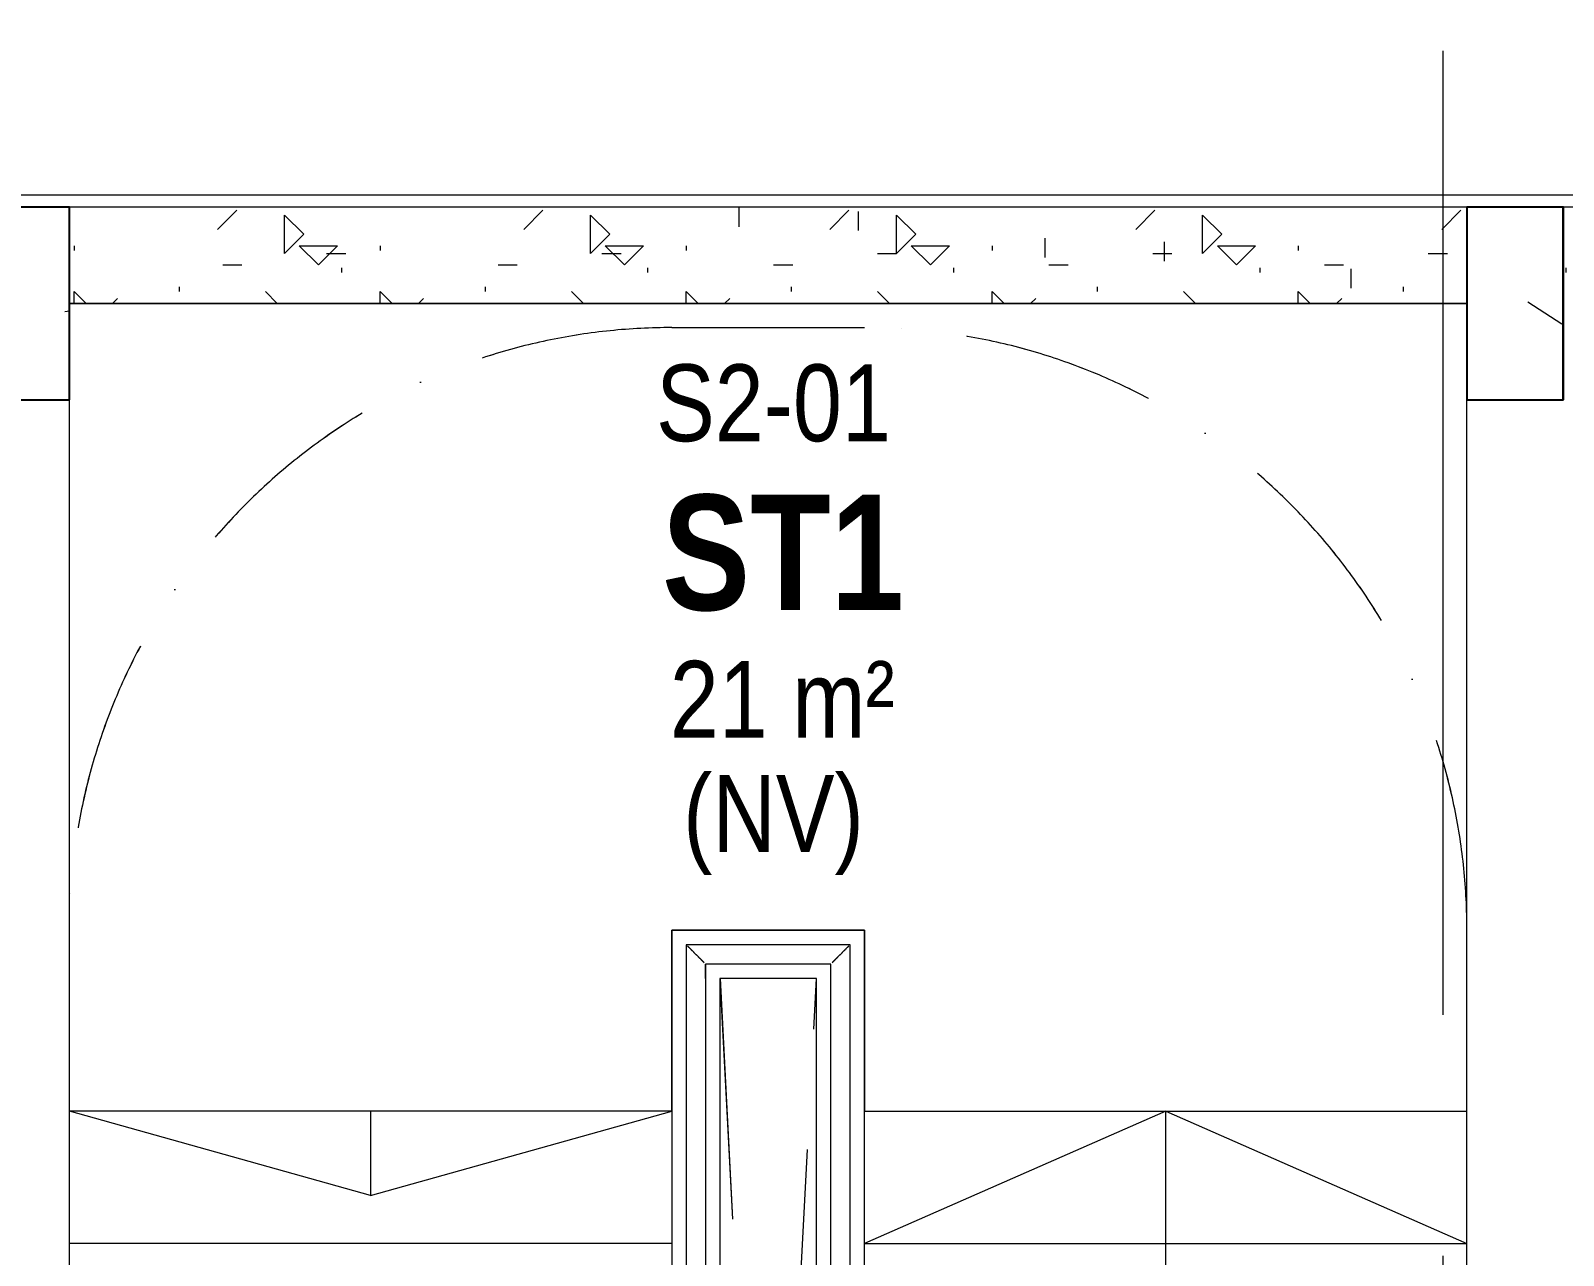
# Model space of a CAD drawing. Header units: millimetres. Extents: x -282761 to 137668, y -273845 to 94451.
# Drawn here: x 100875 to 104056, y -16524 to -13984 of the extents above; entities that cross this region are included whole.
import ezdxf

# ---------------------------------------------------------------- set-up
doc = ezdxf.new("R2010")
doc.units = ezdxf.units.MM
for name, pattern in [('BLK_2 - 1ST__2ND_STOREY_PLAN-archi clean_11 SEPT 2024$0$1599_DB_A_BLK2_HQ_R21-2ND STOREY 20230517--$0$IDA - Hidden 2-1', [750, 500, -250]), ('BLK_2 - 1ST__2ND_STOREY_PLAN-archi clean_11 SEPT 2024$0$1599_DB_A_BLK2_HQ_R21-2ND STOREY 20230517--$0$IDA_Stair Clear', [675, 400, -137.5, 0, -137.5]), ('BLK_2 - 1ST__2ND_STOREY_PLAN-archi clean_11 SEPT 2024$0$IDA - Grid Line', [3500, 2000, -500, 500, -500]), ('BLK_2 - 1ST__2ND_STOREY_PLAN-archi clean_11 SEPT 2024$0$IDA - Hidden 065', [537.5, 375, -162.5]), ('BLK_2 - 1ST__2ND_STOREY_PLAN-archi clean_11 SEPT 2024$0$IDA - Hidden 2-1', [750, 500, -250]), ('BLK_2 - 1ST__2ND_STOREY_PLAN-archi clean_11 SEPT 2024$0$IDA_Stair Clear', [675, 400, -137.5, 0, -137.5])]:
    doc.linetypes.add(name, pattern=pattern)
for name, color, linetype, lineweight in [('BLK_2 - 1ST__2ND_STOREY_PLAN-archi clean_11 SEPT 2024$0$0-1', 8, 'Continuous', 5), ('BLK_2 - 1ST__2ND_STOREY_PLAN-archi clean_11 SEPT 2024$0$1599_DB_A_BLK2_HQ_R21-2ND STOREY 20230517--$0$A-_DETA----_ED-3', 8, 'BLK_2 - 1ST__2ND_STOREY_PLAN-archi clean_11 SEPT 2024$0$1599_DB_A_BLK2_HQ_R21-2ND STOREY 20230517--$0$IDA_Stair Clear', 9), ('BLK_2 - 1ST__2ND_STOREY_PLAN-archi clean_11 SEPT 2024$0$1599_DB_A_BLK2_HQ_R21-2ND STOREY 20230517--$0$A-_DETA----_ED-4', 8, 'BLK_2 - 1ST__2ND_STOREY_PLAN-archi clean_11 SEPT 2024$0$1599_DB_A_BLK2_HQ_R21-2ND STOREY 20230517--$0$IDA - Hidden 2-1', 9), ('BLK_2 - 1ST__2ND_STOREY_PLAN-archi clean_11 SEPT 2024$0$1599_DB_A_BLK2_HQ_R21-2ND STOREY 20230517--$0$A-_HANR----_E3', 8, 'Continuous', 9), ('BLK_2 - 1ST__2ND_STOREY_PLAN-archi clean_11 SEPT 2024$0$1599_DB_A_BLK2_HQ_R21-2ND STOREY 20230517--$0$A-_HANR----_E6', 8, 'Continuous', 9), ('BLK_2 - 1ST__2ND_STOREY_PLAN-archi clean_11 SEPT 2024$0$1599_DB_A_BLK2_HQ_R21-2ND STOREY 20230517--$0$S-_COLN----_E', 8, 'Continuous', 9), ('BLK_2 - 1ST__2ND_STOREY_PLAN-archi clean_11 SEPT 2024$0$1599_DB_A_BLK2_HQ_R21-2ND STOREY 20230517--$0$S-_COLN----_E-1', 8, 'Continuous', 25), ('BLK_2 - 1ST__2ND_STOREY_PLAN-archi clean_11 SEPT 2024$0$_CATCHMENT_DRAIN', 8, 'Continuous', 0), ('BLK_2 - 1ST__2ND_STOREY_PLAN-archi clean_11 SEPT 2024$0$A-_DETA----_ED-3', 8, 'BLK_2 - 1ST__2ND_STOREY_PLAN-archi clean_11 SEPT 2024$0$IDA - Hidden 065', 9), ('BLK_2 - 1ST__2ND_STOREY_PLAN-archi clean_11 SEPT 2024$0$A-_DETA----_ED-5', 8, 'BLK_2 - 1ST__2ND_STOREY_PLAN-archi clean_11 SEPT 2024$0$IDA - Hidden 2-1', 9), ('BLK_2 - 1ST__2ND_STOREY_PLAN-archi clean_11 SEPT 2024$0$A-_DETA----_ED-6', 8, 'BLK_2 - 1ST__2ND_STOREY_PLAN-archi clean_11 SEPT 2024$0$IDA_Stair Clear', 9), ('BLK_2 - 1ST__2ND_STOREY_PLAN-archi clean_11 SEPT 2024$0$A-_HANR----_E1', 8, 'Continuous', 9), ('BLK_2 - 1ST__2ND_STOREY_PLAN-archi clean_11 SEPT 2024$0$A-_HANR----_E3', 8, 'Continuous', 9), ('BLK_2 - 1ST__2ND_STOREY_PLAN-archi clean_11 SEPT 2024$0$A-_HANR----_E6', 8, 'Continuous', 9), ('BLK_2 - 1ST__2ND_STOREY_PLAN-archi clean_11 SEPT 2024$0$A-_WALL----_E', 8, 'Continuous', 9), ('BLK_2 - 1ST__2ND_STOREY_PLAN-archi clean_11 SEPT 2024$0$A-_WALL----_E-1', 8, 'Continuous', 18), ('BLK_2 - 1ST__2ND_STOREY_PLAN-archi clean_11 SEPT 2024$0$A-_WALL----_H-1', 8, 'Continuous', 9), ('BLK_2 - 1ST__2ND_STOREY_PLAN-archi clean_11 SEPT 2024$0$A-_WALLPRTN_E-1', 8, 'Continuous', 18), ('BLK_2 - 1ST__2ND_STOREY_PLAN-archi clean_11 SEPT 2024$0$S-_ANOTGRID_E-1', 8, 'BLK_2 - 1ST__2ND_STOREY_PLAN-archi clean_11 SEPT 2024$0$IDA - Grid Line', 9), ('BLK_2 - 1ST__2ND_STOREY_PLAN-archi clean_11 SEPT 2024$0$S-_COLN----_E', 8, 'Continuous', 9), ('BLK_2 - 1ST__2ND_STOREY_PLAN-archi clean_11 SEPT 2024$0$S-_COLN----_E-1', 8, 'Continuous', 25), ('BLK_2 - 1ST__2ND_STOREY_PLAN-archi clean_11 SEPT 2024$0$S-_COLN----_E-2', 8, 'Continuous', 9), ('BLK_2 - 1ST__2ND_STOREY_PLAN-archi clean_11 SEPT 2024$0$S-_STRC----_A', 8, 'Continuous', 9), ('BLK_2 - 1ST__2ND_STOREY_PLAN-archi clean_11 SEPT 2024$0$S-_STRC----_E', 8, 'Continuous', 9)]:
    doc.layers.add(name, color=color, linetype=linetype, lineweight=lineweight)
doc.layers.add('ROOMNAME', color=7, linetype='Continuous')
doc.styles.add('BLK_2 - 1ST__2ND_STOREY_PLAN_12  JUNE 2024$0$Arial Narrow_2', font='ARIALN.TTF', dxfattribs={"height": 500})
doc.styles.add('BLK_2 - 1ST__2ND_STOREY_PLAN_12  JUNE 2024$0$Arial Narrow_B_2', font='ARIALNB.TTF', dxfattribs={"height": 500})

# ---------------------------------------------------------------- blocks, each defined once
blk = doc.blocks.new('BLK_2 - 1ST__2ND_STOREY_PLAN-archi clean_11 SEPT 2024$0$Railing - Railing-3065563-BLK 2 2ND STOREY PLAN')
at = {"layer": 'BLK_2 - 1ST__2ND_STOREY_PLAN-archi clean_11 SEPT 2024$0$A-_HANR----_E3'}
for p, q in [((12420.7, -15849.7), (12420.7, -15949.7)), ((12820.7, -15849.7), (12420.7, -15849.7)), ((12820.7, -16224.7), (12820.7, -15849.7)), ((12420.7, -15949.7), (12420.7, -19524.7)), ((12520.7, -15949.7), (12520.7, -19524.7)), ((12720.7, -15949.7), (12520.7, -15949.7)), ((12720.7, -16224.7), (12720.7, -15949.7)), ((12720.7, -19524.7), (12720.7, -16224.7)), ((12820.7, -19524.7), (12820.7, -16224.7))]:
    blk.add_line(p, q, dxfattribs=at)
blk = doc.blocks.new('BLK_2 - 1ST__2ND_STOREY_PLAN-archi clean_11 SEPT 2024$0$Top Rail Type - Top Rail_Internal_-3065564-BLK 2 2ND STOREY PLAN')
at = {"layer": 'BLK_2 - 1ST__2ND_STOREY_PLAN-archi clean_11 SEPT 2024$0$A-_HANR----_E6'}
for p, q in [((12450.7, -15879.7), (12450.7, -15949.7)), ((12490.7, -15949.7), (12490.7, -15919.7))]:
    blk.add_line(p, q, dxfattribs=at)
for points in [[(12453.4, -15882.3), (12453.8, -15882.8), (12454.6, -15883.5), (12455.7, -15884.6), (12456.9, -15885.8), (12458.5, -15887.4), (12460.3, -15889.3), (12461.8, -15890.8), (12463.1, -15892), (12464.3, -15893.2), (12465.5, -15894.5), (12466.8, -15895.8), (12468.1, -15897), (12469.4, -15898.3), (12470.7, -15899.7), (12472, -15901), (12473.3, -15902.3), (12474.6, -15903.6), (12475.9, -15904.8), (12477.1, -15906.1), (12478.4, -15907.3), (12479.6, -15908.5), (12480.7, -15909.7), (12481.8, -15910.8), (12483.2, -15912.2), (12484.6, -15913.5), (12485.7, -15914.7), (12486.9, -15915.8), (12487.6, -15916.5), (12488, -15917)], [(12488, -15917), (12487.6, -15916.5), (12486.9, -15915.8), (12485.7, -15914.7), (12484.6, -15913.5), (12482.9, -15911.9), (12481.1, -15910.1), (12479.6, -15908.5), (12478.4, -15907.3), (12477.1, -15906.1), (12475.9, -15904.8), (12474.6, -15903.6), (12473.3, -15902.3), (12472, -15901), (12470.7, -15899.7), (12469.4, -15898.3), (12468.1, -15897), (12466.8, -15895.8), (12465.5, -15894.5), (12464.3, -15893.2), (12463.1, -15892), (12461.8, -15890.8), (12460.7, -15889.7), (12459.6, -15888.5), (12458.2, -15887.1), (12456.9, -15885.8), (12455.7, -15884.6), (12454.6, -15883.5), (12453.8, -15882.8), (12453.4, -15882.3)], [(12788, -15882.3), (12787.6, -15882.8), (12786.9, -15883.5), (12785.8, -15884.6), (12784.6, -15885.8), (12782.9, -15887.5), (12781.1, -15889.3), (12779.6, -15890.8), (12778.4, -15892), (12777.1, -15893.2), (12775.9, -15894.5), (12774.6, -15895.7), (12773.3, -15897), (12772, -15898.4), (12770.7, -15899.7), (12769.4, -15901), (12768.1, -15902.3), (12766.8, -15903.6), (12765.5, -15904.8), (12764.3, -15906.1), (12763.1, -15907.3), (12761.9, -15908.5), (12760.7, -15909.7), (12759.6, -15910.8), (12758.2, -15912.2), (12756.9, -15913.5), (12755.7, -15914.7), (12754.6, -15915.8), (12753.8, -15916.5), (12753.4, -15917)], [(12753.4, -15917), (12753.8, -15916.5), (12754.6, -15915.8), (12755.7, -15914.7), (12756.9, -15913.5), (12758.5, -15911.9), (12760.3, -15910), (12761.9, -15908.5), (12763.1, -15907.3), (12764.3, -15906.1), (12765.5, -15904.8), (12766.8, -15903.6), (12768.1, -15902.3), (12769.4, -15901), (12770.7, -15899.7), (12772, -15898.4), (12773.3, -15897), (12774.6, -15895.7), (12775.9, -15894.5), (12777.1, -15893.2), (12778.4, -15892), (12779.6, -15890.8), (12780.7, -15889.7), (12781.8, -15888.5), (12783.2, -15887.1), (12784.6, -15885.8), (12785.8, -15884.6), (12786.9, -15883.5), (12787.6, -15882.8), (12788, -15882.3)]]:
    blk.add_open_spline(points, degree=3, knots=[0.1666667, 0.1666667, 0.1666667, 0.1666667, 0.2083333, 0.2291667, 0.25, 0.2916667, 0.3333333, 0.3541667, 0.375, 0.3958333, 0.4166667, 0.4375, 0.4583333, 0.4791667, 0.5, 0.5208333, 0.5416667, 0.5625, 0.5833333, 0.6041667, 0.625, 0.6458333, 0.6666667, 0.6875, 0.7083333, 0.75, 0.7708333, 0.7916667, 0.8333333, 0.8333333, 0.8333333, 0.8333333], dxfattribs=at)
blk = doc.blocks.new('BLK_2 - 1ST__2ND_STOREY_PLAN-archi clean_11 SEPT 2024$0$Top Rail Type - Top Rail_Internal_-V75-BLK 2 2ND STOREY PLAN')
at = {"layer": 'BLK_2 - 1ST__2ND_STOREY_PLAN-archi clean_11 SEPT 2024$0$A-_HANR----_E6'}
for p, q in [((12450.7, -15879.7), (12450.7, -15949.7)), ((12490.7, -15919.7), (12490.7, -15949.7))]:
    blk.add_line(p, q, dxfattribs=at)
blk = doc.blocks.new('BLK_2 - 1ST__2ND_STOREY_PLAN-archi clean_11 SEPT 2024$0$Railing - Railing-3066430-BLK 2 2ND STOREY PLAN')
at = {"layer": 'BLK_2 - 1ST__2ND_STOREY_PLAN-archi clean_11 SEPT 2024$0$A-_HANR----_E3'}
for p, q in [((12420.7, -15849.7), (12420.7, -15949.7)), ((12820.7, -15849.7), (12420.7, -15849.7)), ((12820.7, -16224.7), (12820.7, -15849.7)), ((12420.7, -15949.7), (12420.7, -16607.2)), ((12520.7, -15949.7), (12520.7, -16607.2)), ((12720.7, -15949.7), (12520.7, -15949.7)), ((12720.7, -16224.7), (12720.7, -15949.7)), ((12720.7, -18424.7), (12720.7, -16224.7)), ((12820.7, -18424.7), (12820.7, -16224.7))]:
    blk.add_line(p, q, dxfattribs=at)
blk = doc.blocks.new('BLK_2 - 1ST__2ND_STOREY_PLAN-archi clean_11 SEPT 2024$0$Top Rail Type - Top Rail_Internal_-V76-BLK 2 2ND STOREY PLAN')
at = {"layer": 'BLK_2 - 1ST__2ND_STOREY_PLAN-archi clean_11 SEPT 2024$0$A-_HANR----_E6'}
for p, q in [((12450.7, -15879.7), (12450.7, -15949.7)), ((12790.7, -15879.7), (12450.7, -15879.7)), ((12790.7, -16224.7), (12790.7, -15879.7)), ((12490.7, -15919.7), (12490.7, -15949.7)), ((12750.7, -15919.7), (12490.7, -15919.7)), ((12750.7, -16224.7), (12750.7, -15919.7)), ((12450.7, -15949.7), (12450.7, -16607.2)), ((12490.7, -15949.7), (12490.7, -16607.2)), ((12750.7, -18424.7), (12750.7, -16224.7)), ((12790.7, -18424.7), (12790.7, -16224.7))]:
    blk.add_line(p, q, dxfattribs=at)
blk = doc.blocks.new('BLK_2 - 1ST__2ND_STOREY_PLAN-archi clean_11 SEPT 2024$0$IDA - Rectangle Column - 200W X 400D-V84-BLK 2 2ND STOREY PLAN')
at = {"layer": 'BLK_2 - 1ST__2ND_STOREY_PLAN-archi clean_11 SEPT 2024$0$S-_COLN----_E-2'}
h = blk.add_hatch(dxfattribs=at)
h.set_pattern_fill('FP_11', color=256, style=0, pattern_type=2)
h.set_pattern_definition([(50, (117136.4, 57277.4), (1821.84, -159.39), [190.5, -2095.5]), (355, (117136.4, 57277.4), (-352.428, 1910.567), [152.4, -1676.4]), (100.451, (117288.2, 57264.1), (1469.426, 1751.166), [161.9, -1780.9]), (46.184, (117136.4, 57785.4), (2710.79, -420.428), [285.75, -3143.25]), (96.636, (117362.3, 57750.3), (2374.026, 2474.276), [242.85, -2671.35]), (351.184, (117136.4, 57785.4), (2374.05, 2474.25), [228.6, -2514.6]), (21, (117390.4, 57658.4), (1516.144, -1022.652), [190.5, -2095.5]), (326, (117390.4, 57658.4), (618.02, 1841.88), [152.4, -1676.4]), (71.451, (117516.7, 57573.2), (2134.171, 819.212), [161.9, -1780.9]), (37.5, (117136.4, 57277.4), (30.886, 845.5504), [83.82, -1572.26, 83.82, -1617.98, -1682.75]), (37.5, (117136.4, 57277.4), (30.886, 845.5504), [-3357.88, 83.82, -1598.93]), (7.5, (117136.4, 57277.4), (668.1966, 1001.806), [83.82, -886.46, 83.82, -1534.16, -641.35]), (7.5, (117136.4, 57277.4), (668.1966, 1001.806), [-2588.26, 83.82, -557.53]), (327.5, (116569.95, 57277.4), (1355.9093, -57.2896), [83.82, -551.18, 83.82, -1897.38, -2628.9]), (327.5, (116569.95, 57277.4), (1355.9093, -57.2896), [-2616.2, 83.82, -2545.08]), (317.5, (116316, 57277.4), (1481.293, 254.266), [83.82, -741.68, 83.82, -1231.9, -1866.9]), (317.5, (116316, 57277.4), (1481.293, 254.266), [-2141.22, 83.82, -1783.08])])
h.paths.add_polyline_path([(-7.7, -200), (100, -200), (100, 200), (-100, 200), (-100, -200), (-30, -200)])
at = {"layer": 'BLK_2 - 1ST__2ND_STOREY_PLAN-archi clean_11 SEPT 2024$0$S-_COLN----_E-1'}
for p, q in [((100, 200), (-100, 200)), ((-100, 200), (-100, -200)), ((100, -200), (100, 200)), ((-100, -200), (100, -200))]:
    blk.add_line(p, q, dxfattribs=at)
blk = doc.blocks.new('BLK_2 - 1ST__2ND_STOREY_PLAN-archi clean_11 SEPT 2024$0$IDA - Stair Turning Space - 1250-2824373-BLK 2 2ND STOREY PLAN')
at = {"layer": 'BLK_2 - 1ST__2ND_STOREY_PLAN-archi clean_11 SEPT 2024$0$A-_DETA----_ED-6'}
blk.add_line((0, 1250), (400, 1250), dxfattribs=at)
for centre, start, end in [((0, 0), 90, 180), ((400, 0), 0, 90)]:
    blk.add_arc(centre, 1250, start, end, dxfattribs=at)
blk = doc.blocks.new('BLK_2 - 1ST__2ND_STOREY_PLAN-archi clean_11 SEPT 2024$0$IDA - 2D Void - Line Type_IDA - Hidden 2-1-3116779-BLK 2 2ND STOREY PLAN')
at = {"layer": 'BLK_2 - 1ST__2ND_STOREY_PLAN-archi clean_11 SEPT 2024$0$A-_DETA----_ED-5'}
for p, q in [((3850, 200), (0, 0)), ((0, 200), (3850, 0))]:
    blk.add_line(p, q, dxfattribs=at)
blk = doc.blocks.new('BLK_2 - 1ST__2ND_STOREY_PLAN-archi clean_11 SEPT 2024$0$1599_DB_A_BLK2_HQ_R21_rvt-2-BLK 2 2ND STOREY PLAN')
at = {"layer": 'BLK_2 - 1ST__2ND_STOREY_PLAN-archi clean_11 SEPT 2024$0$A-_WALL----_H-1'}
h = blk.add_hatch(dxfattribs=at)
h.set_pattern_fill('FP_4', color=256, style=0, pattern_type=2)
h.set_pattern_definition([(0, (0, 0), (635, 635), [79.375, -555.625]), (90, (0, 0), (-635, 635), [79.375, -555.625]), (135, (79.38, 0), (-635.0003, 0), [112.253, -785.772]), (0, (79.4, 357.2), (635, 635), [79.375, -555.625]), (45, (119.06, 317.5), (0, 635.0003), [56.127, -841.899]), (135, (119.06, 317.5), (-635.0003, 0), [56.127, -841.899]), (0, (317.5, 515.94), (635, 635), [112.253, -522.747]), (45, (317.5, 515.94), (0, 635.0003), [79.375, -818.651]), (135, (429.75, 515.94), (-635.0003, 0), [79.375, -818.651]), (90, (436.56, 158.75), (-635, 635), [79.375, -555.625]), (45, (436.56, 158.75), (0, 635.0003), [56.127, -841.899]), (135, (476.25, 198.44), (-635.0003, 0), [56.127, -841.899]), (0, (79.4, 158.75), (635, 635), [39.687, -531.812]), (0, (555.6, 317.5), (635, 635), [39.687, -531.812]), (90, (357.2, 396.9), (-635, 635), [39.687, -531.812]), (135, (436.56, 39.7), (-635.0003, 0), [56.127, -841.899]), (135, (158.75, 476.25), (-635.0003, 0), [56.127, -841.899]), (45, (297.66, 208.36), (0, 635.0003), [56.127, -841.899]), (90, (218.3, 79.4), (-635, 635), [9.922, -625.078]), (90, (248.05, 347.27), (-635, 635), [9.922, -625.078]), (90, (545.7, 456.4), (-635, 635), [9.922, -625.078]), (90, (555.6, 119.06), (-635, 635), [9.922, -625.078])])
h.paths.add_polyline_path([(-117011.4, -57277.4), (-117011.4, -57077.4), (-117036.4, -57079), (-117036.4, -57277.4)])
h.paths.add_polyline_path([(-118886.4, -57277.4), (-117236.4, -57277.4), (-117236.4, -57077.4), (-120136.4, -57077.4), (-120136.4, -57277.4), (-119584.1, -57277.4)])
at = {"layer": 'BLK_2 - 1ST__2ND_STOREY_PLAN-archi clean_11 SEPT 2024$0$A-_WALL----_E'}
blk.add_line((-117011.4, -57077.4), (-120336.4, -57077.4), dxfattribs=at)
at = {"layer": 'BLK_2 - 1ST__2ND_STOREY_PLAN-archi clean_11 SEPT 2024$0$A-_WALL----_E-1'}
for p, q in [((-117011.4, -57052.4), (-120336.4, -57052.4)), ((-120136.4, -57277.4), (-117236.4, -57277.4))]:
    blk.add_line(p, q, dxfattribs=at)
at = {"layer": 'BLK_2 - 1ST__2ND_STOREY_PLAN-archi clean_11 SEPT 2024$0$A-_WALLPRTN_E-1'}
blk.add_line((-120136.4, -64562.4), (-120136.4, -57277.4), dxfattribs=at)
at = {"layer": 'BLK_2 - 1ST__2ND_STOREY_PLAN-archi clean_11 SEPT 2024$0$S-_STRC----_A'}
for p, q in [((-119511.4, -59127.4), (-120136.4, -58952.4)), ((-119511.4, -58952.4), (-119511.4, -59127.4)), ((-119511.4, -59127.4), (-118886.4, -58952.4)), ((-117861.4, -58952.4), (-118486.4, -59227.4)), ((-117861.4, -59227.4), (-117861.4, -58952.4)), ((-117861.4, -58952.4), (-117236.4, -59227.4)), ((-117861.4, -59502.4), (-117861.4, -59227.4))]:
    blk.add_line(p, q, dxfattribs=at)
at = {"layer": 'BLK_2 - 1ST__2ND_STOREY_PLAN-archi clean_11 SEPT 2024$0$S-_STRC----_E'}
for p, q in [((-117236.4, -57277.4), (-120136.4, -57277.4)), ((-117236.4, -57277.4), (-120136.4, -57277.4)), ((-117236.4, -64562.4), (-117236.4, -57277.4)), ((-118886.4, -58577.4), (-118486.4, -58577.4)), ((-118886.4, -58952.4), (-118886.4, -58577.4)), ((-118886.4, -58577.4), (-118486.4, -58577.4)), ((-118886.4, -58952.4), (-118886.4, -58577.4)), ((-118486.4, -58577.4), (-118486.4, -58952.4)), ((-118486.4, -58577.4), (-118486.4, -58952.4)), ((-118886.4, -58952.4), (-120136.4, -58952.4)), ((-118886.4, -58952.4), (-120136.4, -58952.4)), ((-118886.4, -58952.4), (-118886.4, -59227.4)), ((-118886.4, -58952.4), (-118886.4, -59227.4)), ((-118486.4, -58952.4), (-117236.4, -58952.4)), ((-118486.4, -59227.4), (-118486.4, -58952.4)), ((-118486.4, -58952.4), (-117236.4, -58952.4)), ((-118486.4, -59227.4), (-118486.4, -58952.4)), ((-118886.4, -59227.4), (-120136.4, -59227.4)), ((-118886.4, -59227.4), (-120136.4, -59227.4)), ((-118886.4, -59227.4), (-118886.4, -59334.9)), ((-118886.4, -59227.4), (-118886.4, -59502.4)), ((-118486.4, -59502.4), (-118486.4, -59227.4)), ((-118486.4, -59227.4), (-117236.4, -59227.4)), ((-118486.4, -59502.4), (-118486.4, -59227.4)), ((-118486.4, -59227.4), (-117236.4, -59227.4))]:
    blk.add_line(p, q, dxfattribs=at)
at = {"layer": 'BLK_2 - 1ST__2ND_STOREY_PLAN-archi clean_11 SEPT 2024$0$A-_DETA----_ED-3'}
blk.add_blockref('BLK_2 - 1ST__2ND_STOREY_PLAN-archi clean_11 SEPT 2024$0$IDA - Stair Turning Space - 1250-2824373-BLK 2 2ND STOREY PLAN', (-118886.4, -58577.4), dxfattribs=at)
at = {"layer": 'BLK_2 - 1ST__2ND_STOREY_PLAN-archi clean_11 SEPT 2024$0$A-_DETA----_ED-3', "rotation": 90}
blk.add_blockref('BLK_2 - 1ST__2ND_STOREY_PLAN-archi clean_11 SEPT 2024$0$IDA - 2D Void - Line Type_IDA - Hidden 2-1-3116779-BLK 2 2ND STOREY PLAN', (-118586.4, -62527.4), dxfattribs=at)
at = {"layer": 'BLK_2 - 1ST__2ND_STOREY_PLAN-archi clean_11 SEPT 2024$0$A-_HANR----_E1'}
for name in ['BLK_2 - 1ST__2ND_STOREY_PLAN-archi clean_11 SEPT 2024$0$Railing - Railing-3065563-BLK 2 2ND STOREY PLAN', 'BLK_2 - 1ST__2ND_STOREY_PLAN-archi clean_11 SEPT 2024$0$Railing - Railing-3066430-BLK 2 2ND STOREY PLAN']:
    blk.add_blockref(name, (-131307.1, -42727.7), dxfattribs=at)
at = {"layer": 'BLK_2 - 1ST__2ND_STOREY_PLAN-archi clean_11 SEPT 2024$0$A-_HANR----_E6'}
for name in ['BLK_2 - 1ST__2ND_STOREY_PLAN-archi clean_11 SEPT 2024$0$Top Rail Type - Top Rail_Internal_-3065564-BLK 2 2ND STOREY PLAN', 'BLK_2 - 1ST__2ND_STOREY_PLAN-archi clean_11 SEPT 2024$0$Top Rail Type - Top Rail_Internal_-V75-BLK 2 2ND STOREY PLAN', 'BLK_2 - 1ST__2ND_STOREY_PLAN-archi clean_11 SEPT 2024$0$Top Rail Type - Top Rail_Internal_-V76-BLK 2 2ND STOREY PLAN']:
    blk.add_blockref(name, (-131307.1, -42727.7), dxfattribs=at)
at = {"layer": 'BLK_2 - 1ST__2ND_STOREY_PLAN-archi clean_11 SEPT 2024$0$S-_COLN----_E'}
blk.add_blockref('BLK_2 - 1ST__2ND_STOREY_PLAN-archi clean_11 SEPT 2024$0$IDA - Rectangle Column - 200W X 400D-V84-BLK 2 2ND STOREY PLAN', (-117136.4, -57277.4), dxfattribs=at)
blk = doc.blocks.new('BLK_2 - 1ST__2ND_STOREY_PLAN-archi clean_11 SEPT 2024$0$1599_DB_A_BLK2_HQ_R21-2ND STOREY 20230517--$0$IDA - 2D Void - Line Type_IDA - Hidden 2-1-3116779-LINKVIEW_BLK2_2ND STOREY')
at = {"layer": 'BLK_2 - 1ST__2ND_STOREY_PLAN-archi clean_11 SEPT 2024$0$1599_DB_A_BLK2_HQ_R21-2ND STOREY 20230517--$0$A-_DETA----_ED-4'}
for p, q in [((3850, 200), (0, 0)), ((0, 200), (3850, 0))]:
    blk.add_line(p, q, dxfattribs=at)
blk = doc.blocks.new('BLK_2 - 1ST__2ND_STOREY_PLAN-archi clean_11 SEPT 2024$0$1599_DB_A_BLK2_HQ_R21-2ND STOREY 20230517--$0$IDA - Stair Turning Space - 1250-2824373-LINKVIEW_BLK2_2ND STOREY')
at = {"layer": 'BLK_2 - 1ST__2ND_STOREY_PLAN-archi clean_11 SEPT 2024$0$1599_DB_A_BLK2_HQ_R21-2ND STOREY 20230517--$0$A-_DETA----_ED-3'}
blk.add_line((0, 1250), (400, 1250), dxfattribs=at)
for centre, start, end in [((0, 0), 90, 180), ((400, 0), 0, 90)]:
    blk.add_arc(centre, 1250, start, end, dxfattribs=at)
blk = doc.blocks.new('BLK_2 - 1ST__2ND_STOREY_PLAN-archi clean_11 SEPT 2024$0$1599_DB_A_BLK2_HQ_R21-2ND STOREY 20230517--$0$IDA - Rectangle Column - 200W X 400D-V18-LINKVIEW_BLK2_2ND STOREY')
at = {"layer": 'BLK_2 - 1ST__2ND_STOREY_PLAN-archi clean_11 SEPT 2024$0$1599_DB_A_BLK2_HQ_R21-2ND STOREY 20230517--$0$S-_COLN----_E-1'}
for p, q in [((100, 200), (-100, 200)), ((-100, 200), (-100, -200)), ((100, -200), (100, 200)), ((-100, -200), (-70, -200)), ((-30, -200), (100, -200))]:
    blk.add_line(p, q, dxfattribs=at)
blk = doc.blocks.new('BLK_2 - 1ST__2ND_STOREY_PLAN-archi clean_11 SEPT 2024$0$1599_DB_A_BLK2_HQ_R21-2ND STOREY 20230517--$0$IDA - Rectangle Column - 200W X 400D-3769329-LINKVIEW_BLK2_2ND STOREY')
at = {"layer": 'BLK_2 - 1ST__2ND_STOREY_PLAN-archi clean_11 SEPT 2024$0$1599_DB_A_BLK2_HQ_R21-2ND STOREY 20230517--$0$S-_COLN----_E'}
h = blk.add_hatch(dxfattribs=at)
h.set_pattern_fill('FP_10', color=256, style=0, pattern_type=2)
h.set_pattern_definition([(50, (-11070.7, 14549.7), (1821.84, -159.39), [190.5, -2095.5]), (355, (-11070.7, 14549.7), (-352.43, 1910.57), [152.4, -1676.4]), (100.451, (-10918.9, 14536.4), (1469.43, 1751.17), [161.9, -1780.9]), (46.184, (-11070.7, 15057.7), (2710.8, -420.43), [285.75, -3143.25]), (96.636, (-10844.8, 15022.6), (2374.03, 2474.28), [242.85, -2671.35]), (351.184, (-11070.7, 15057.7), (2374.05, 2474.25), [228.6, -2514.6]), (21, (-10816.7, 14930.7), (1516.14, -1022.65), [190.5, -2095.5]), (326, (-10816.7, 14930.7), (618.02, 1841.88), [152.4, -1676.4]), (71.451, (-10690.4, 14845.4), (2134.17, 819.21), [161.9, -1780.9]), (37.5, (-11070.7, 14549.66), (30.886, 845.55), [83.82, -1572.26, 83.82, -1617.98, -1682.75]), (37.5, (-11070.7, 14549.66), (30.886, 845.55), [-3357.88, 83.82, -1598.93]), (7.5, (-11070.7, 14549.7), (668.197, 1001.806), [83.82, -886.46, 83.82, -1534.16, -641.35]), (7.5, (-11070.7, 14549.7), (668.197, 1001.806), [-2588.26, 83.82, -557.53]), (327.5, (-11637.1, 14549.66), (1355.91, -57.29), [83.82, -551.18, 83.82, -1897.38, -2628.9]), (327.5, (-11637.1, 14549.66), (1355.91, -57.29), [-2616.2, 83.82, -2545.08]), (317.5, (-11891.1, 14549.7), (1481.29, 254.27), [83.82, -741.68, 83.82, -1231.9, -1866.9]), (317.5, (-11891.1, 14549.7), (1481.29, 254.27), [-2141.22, 83.82, -1783.08])])
h.paths.add_polyline_path([(100, -200), (100, 200), (-100, 200), (-100, -200), (57.5, -200)], flags=0)
at = {"layer": 'BLK_2 - 1ST__2ND_STOREY_PLAN-archi clean_11 SEPT 2024$0$1599_DB_A_BLK2_HQ_R21-2ND STOREY 20230517--$0$S-_COLN----_E-1'}
for p, q in [((100, 200), (-100, 200)), ((-100, 200), (-100, -200)), ((100, -200), (100, 200)), ((-100, -200), (100, -200))]:
    blk.add_line(p, q, dxfattribs=at)
blk = doc.blocks.new('BLK_2 - 1ST__2ND_STOREY_PLAN-archi clean_11 SEPT 2024$0$1599_DB_A_BLK2_HQ_R21-2ND STOREY 20230517--$0$Top Rail Type - Top Rail_Internal_-V9-LINKVIEW_BLK2_2ND STOREY')
at = {"layer": 'BLK_2 - 1ST__2ND_STOREY_PLAN-archi clean_11 SEPT 2024$0$1599_DB_A_BLK2_HQ_R21-2ND STOREY 20230517--$0$A-_HANR----_E6'}
for p, q in [((12450.7, -15879.7), (12450.7, -15949.7)), ((12790.7, -15879.7), (12450.7, -15879.7)), ((12790.7, -16224.7), (12790.7, -15879.7)), ((12490.7, -15919.7), (12490.7, -15949.7)), ((12750.7, -15919.7), (12490.7, -15919.7)), ((12750.7, -16224.7), (12750.7, -15919.7)), ((12450.7, -15949.7), (12450.7, -16607.2)), ((12490.7, -15949.7), (12490.7, -16607.2)), ((12750.7, -18424.7), (12750.7, -16224.7)), ((12790.7, -18424.7), (12790.7, -16224.7))]:
    blk.add_line(p, q, dxfattribs=at)
blk = doc.blocks.new('BLK_2 - 1ST__2ND_STOREY_PLAN-archi clean_11 SEPT 2024$0$1599_DB_A_BLK2_HQ_R21-2ND STOREY 20230517--$0$Railing - Railing-3066430-LINKVIEW_BLK2_2ND STOREY')
at = {"layer": 'BLK_2 - 1ST__2ND_STOREY_PLAN-archi clean_11 SEPT 2024$0$1599_DB_A_BLK2_HQ_R21-2ND STOREY 20230517--$0$A-_HANR----_E3'}
for p, q in [((12420.7, -15849.7), (12420.7, -15949.7)), ((12820.7, -15849.7), (12420.7, -15849.7)), ((12820.7, -16224.7), (12820.7, -15849.7)), ((12420.7, -15949.7), (12420.7, -16607.2)), ((12520.7, -15949.7), (12520.7, -16607.2)), ((12720.7, -15949.7), (12520.7, -15949.7)), ((12720.7, -16224.7), (12720.7, -15949.7)), ((12720.7, -18424.7), (12720.7, -16224.7)), ((12820.7, -18424.7), (12820.7, -16224.7))]:
    blk.add_line(p, q, dxfattribs=at)
blk = doc.blocks.new('BLK_2 - 1ST__2ND_STOREY_PLAN-archi clean_11 SEPT 2024')
at = {"layer": 'BLK_2 - 1ST__2ND_STOREY_PLAN-archi clean_11 SEPT 2024$0$1599_DB_A_BLK2_HQ_R21-2ND STOREY 20230517--$0$S-_COLN----_E'}
h = blk.add_hatch(dxfattribs=at)
h.set_pattern_fill('FP_4', color=256, style=0, pattern_type=2)
h.set_pattern_definition([(0, (-41522.25, -42727.7), (635, 635), [79.375, -555.625]), (90, (-41522.25, -42727.7), (-635, 635), [79.375, -555.625]), (135, (-41442.9, -42727.7), (-635, 0), [112.253, -785.772]), (0, (-41442.9, -42370.5), (635, 635), [79.375, -555.625]), (45, (-41403.2, -42410.2), (0, 635), [56.127, -841.899]), (135, (-41403.2, -42410.2), (-635, 0), [56.127, -841.899]), (0, (-41204.75, -42211.8), (635, 635), [112.253, -522.747]), (45, (-41204.75, -42211.78), (0, 635), [79.375, -818.651]), (135, (-41092.5, -42211.78), (-635, 0), [79.375, -818.651]), (90, (-41085.7, -42568.96), (-635, 635), [79.375, -555.625]), (45, (-41085.7, -42568.96), (0, 635), [56.127, -841.899]), (135, (-41046, -42529.3), (-635, 0), [56.127, -841.899]), (0, (-41442.9, -42568.96), (635, 635), [39.687, -531.812]), (0, (-40966.6, -42410.2), (635, 635), [39.687, -531.812]), (90, (-41165.07, -42330.84), (-635, 635), [39.687, -531.812]), (135, (-41085.7, -42688.03), (-635, 0), [56.127, -841.899]), (135, (-41363.5, -42251.46), (-635, 0), [56.127, -841.899]), (45, (-41224.6, -42519.36), (0, 635), [56.127, -841.899]), (90, (-41304, -42648.34), (-635, 635), [9.922, -625.078]), (90, (-41274.2, -42380.45), (-635, 635), [9.922, -625.078]), (90, (-40976.55, -42271.3), (-635, 635), [9.922, -625.078]), (90, (-40966.6, -42608.65), (-635, 635), [9.922, -625.078])])
h.paths.add_polyline_path([(-29943.1, -57277.4), (-27451.5, -57277.4), (-27451.5, -57077.4), (-30351.5, -57077.4), (-30351.5, -57277.4)], flags=0)
for p, q in [((-27226.5, -57052.4), (-34426.5, -57052.4)), ((-27451.5, -57077.4), (-30351.5, -57077.4)), ((-30351.5, -57277.4), (-27451.5, -57277.4)), ((-30351.5, -64562.4), (-30351.5, -57477.4)), ((-29101.5, -58677.4), (-29101.5, -58577.4)), ((-29726.5, -59127.4), (-30351.5, -58952.4)), ((-29101.5, -58952.4), (-30351.5, -58952.4)), ((-29726.5, -59127.4), (-29101.5, -58952.4)), ((-29726.5, -58952.4), (-29726.5, -59127.4)), ((-28076.5, -58952.4), (-28701.5, -59227.4)), ((-28701.5, -58952.4), (-27451.5, -58952.4)), ((-28076.5, -58952.4), (-27451.5, -59227.4)), ((-28076.5, -59227.4), (-28076.5, -58952.4)), ((-29101.5, -59227.4), (-30351.5, -59227.4)), ((-28701.5, -59227.4), (-27451.5, -59227.4)), ((-28076.5, -59502.4), (-28076.5, -59227.4))]:
    blk.add_line(p, q, dxfattribs=at)
at = {"layer": 'BLK_2 - 1ST__2ND_STOREY_PLAN-archi clean_11 SEPT 2024$0$S-_ANOTGRID_E-1'}
blk.add_line((-27501.5, -28753), (-27501.5, -122559.3), dxfattribs=at)
at = {"layer": 'BLK_2 - 1ST__2ND_STOREY_PLAN-archi clean_11 SEPT 2024$0$0-1'}
blk.add_blockref('BLK_2 - 1ST__2ND_STOREY_PLAN-archi clean_11 SEPT 2024$0$1599_DB_A_BLK2_HQ_R21_rvt-2-BLK 2 2ND STOREY PLAN', (89784.8, 0), dxfattribs=at)
at = {"layer": 'BLK_2 - 1ST__2ND_STOREY_PLAN-archi clean_11 SEPT 2024$0$1599_DB_A_BLK2_HQ_R21-2ND STOREY 20230517--$0$S-_COLN----_E'}
for name, p in [('BLK_2 - 1ST__2ND_STOREY_PLAN-archi clean_11 SEPT 2024$0$1599_DB_A_BLK2_HQ_R21-2ND STOREY 20230517--$0$IDA - Rectangle Column - 200W X 400D-3769329-LINKVIEW_BLK2_2ND STOREY', (-30451.5, -57277.4)), ('BLK_2 - 1ST__2ND_STOREY_PLAN-archi clean_11 SEPT 2024$0$1599_DB_A_BLK2_HQ_R21-2ND STOREY 20230517--$0$IDA - Rectangle Column - 200W X 400D-V18-LINKVIEW_BLK2_2ND STOREY', (-27351.5, -57277.4)), ('BLK_2 - 1ST__2ND_STOREY_PLAN-archi clean_11 SEPT 2024$0$1599_DB_A_BLK2_HQ_R21-2ND STOREY 20230517--$0$IDA - Stair Turning Space - 1250-2824373-LINKVIEW_BLK2_2ND STOREY', (-29101.5, -58577.4)), ('BLK_2 - 1ST__2ND_STOREY_PLAN-archi clean_11 SEPT 2024$0$1599_DB_A_BLK2_HQ_R21-2ND STOREY 20230517--$0$Railing - Railing-3066430-LINKVIEW_BLK2_2ND STOREY', (-41522.3, -42727.7)), ('BLK_2 - 1ST__2ND_STOREY_PLAN-archi clean_11 SEPT 2024$0$1599_DB_A_BLK2_HQ_R21-2ND STOREY 20230517--$0$Top Rail Type - Top Rail_Internal_-V9-LINKVIEW_BLK2_2ND STOREY', (-41522.3, -42727.7))]:
    blk.add_blockref(name, p, dxfattribs=at)
at = {"layer": 'BLK_2 - 1ST__2ND_STOREY_PLAN-archi clean_11 SEPT 2024$0$1599_DB_A_BLK2_HQ_R21-2ND STOREY 20230517--$0$S-_COLN----_E', "rotation": 90}
blk.add_blockref('BLK_2 - 1ST__2ND_STOREY_PLAN-archi clean_11 SEPT 2024$0$1599_DB_A_BLK2_HQ_R21-2ND STOREY 20230517--$0$IDA - 2D Void - Line Type_IDA - Hidden 2-1-3116779-LINKVIEW_BLK2_2ND STOREY', (-28801.5, -62527.4), dxfattribs=at)

msp = doc.modelspace()

# ---------------------------------------------------------------- block references
at = {"layer": 'BLK_2 - 1ST__2ND_STOREY_PLAN-archi clean_11 SEPT 2024$0$_CATCHMENT_DRAIN'}
msp.add_blockref('BLK_2 - 1ST__2ND_STOREY_PLAN-archi clean_11 SEPT 2024', (131307.1, 42727.7), dxfattribs=at)

# ---------------------------------------------------------------- texts
at = {"layer": 'ROOMNAME', "attachment_point": 1}
for s, insert, char_height, width, style in [('S2-01', (102173, -14676), 159.38, 1175.503, 'BLK_2 - 1ST__2ND_STOREY_PLAN_12  JUNE 2024$0$Arial Narrow_2'), ('ST1', (102185.4, -14946.5), 239.07, 1878.25, 'BLK_2 - 1ST__2ND_STOREY_PLAN_12  JUNE 2024$0$Arial Narrow_B_2'), ('21 m²', (102201.6, -15291), 159.38, 1175.503, 'BLK_2 - 1ST__2ND_STOREY_PLAN_12  JUNE 2024$0$Arial Narrow_2'), ('(NV)', (102229, -15527.7), 159.38, 1175.503, 'BLK_2 - 1ST__2ND_STOREY_PLAN_12  JUNE 2024$0$Arial Narrow_2')]:
    msp.add_mtext(s, dxfattribs=dict(at, insert=insert, char_height=char_height, width=width, style=style))

doc.saveas('drawing.dxf')
